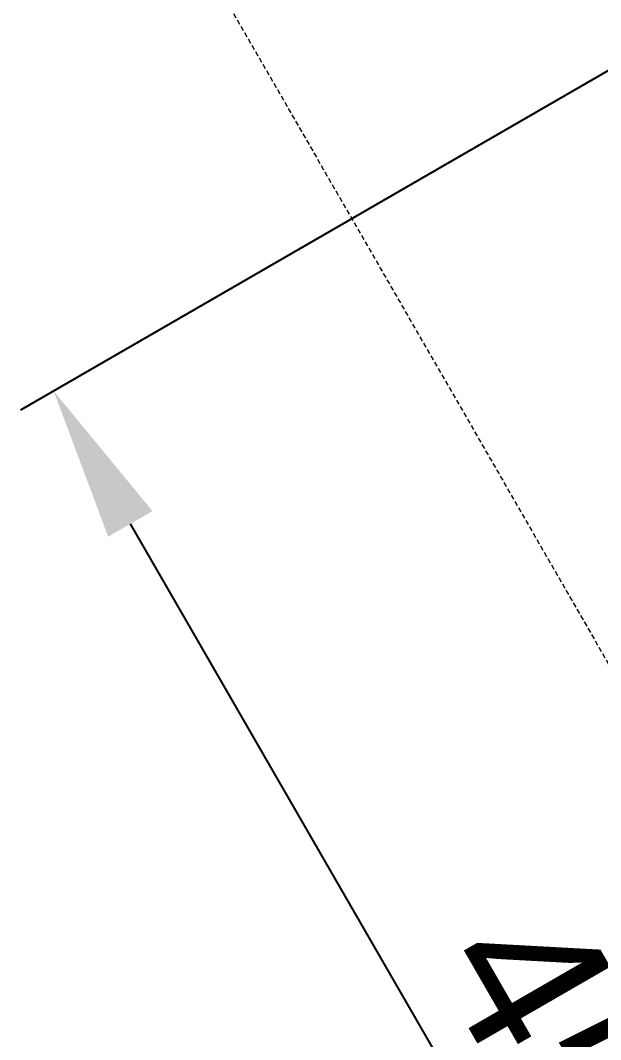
# Model space of a CAD drawing. Header units: millimetres. Extents: x -427 to 4679, y -324 to 2971.
# Drawn here: x -371.7 to -220.4, y 1084.9 to 1350.4 of the extents above; entities that cross this region are included whole.
import ezdxf

# ---------------------------------------------------------------- set-up
doc = ezdxf.new("R2010")
doc.units = ezdxf.units.MM
doc.linetypes.add('HIDDEN', pattern=[1.905, 1.27, -0.635])
doc.layers.add('ZANO_R_przerywana', color=7, linetype='HIDDEN', lineweight=0)
doc.layers.add('ZANO_W', color=1, linetype='Continuous', lineweight=0)
doc.styles.add('Arial', font='arial.ttf')
doc.styles.get("Standard").update_dxf_attribs({"font": 'ARIALUNI.TTF'})
doc.dimstyles.new('pl i ang', dxfattribs={"dimtxt": 50, "dimasz": 50, "dimexe": 1.25, "dimexo": 0.625, "dimgap": 10, "dimtad": 1, "dimtoh": 1, "dimtxsty": 'Standard', "dimcen": 2.5, "dimclrd": 1, "dimclre": 1, "dimclrt": 1, "dimadec": 0, "dimazin": 0, "dimtfac": 1, "dimtmove": 0, "dimatfit": 3, "dimfxl": 1, "dimarcsym": 1})

# ---------------------------------------------------------------- blocks, each defined once
blk = doc.blocks.new('*D503')
at = {"layer": 'ZANO_W', "color": 1, "lineweight": -2}
for p, q in [((-204.73, 1345.22), (-371.65, 1248.9)), ((-343, 1219.25), (-158.07, 898.78)), ((20.18, 955.46), (-146.74, 859.14))]:
    blk.add_line(p, q, dxfattribs=at)
at = {"layer": 'ZANO_W', "color": 1}
for points in [[(-337.22, 1222.58), (-348.77, 1215.92), (-362.99, 1253.89)], [(-163.84, 895.45), (-152.29, 902.11), (-138.08, 864.13)]]:
    blk.add_solid(points, dxfattribs=at)
at = {"layer": 'ZANO_W', "color": 1, "insert": (-224.18, 1074.22), "char_height": 40, "attachment_point": 5, "rotation": 299.9875, "style": 'Arial'}
blk.add_mtext('450', dxfattribs=at)

msp = doc.modelspace()

# ---------------------------------------------------------------- linework, layer by layer
at = {"layer": 'ZANO_R_przerywana'}
msp.add_line((-322.77, 1363.7), (-22.88, 844.02), dxfattribs=at)

# ---------------------------------------------------------------- dimensions: what is measured, and where the dimension line sits
at = {"layer": 'ZANO_W'}
dim = msp.add_aligned_dim(p1=(-196.07, 1350.22), p2=(28.84, 960.46), distance=-192.72, dimstyle='pl i ang', override={"dimtxt": 40, "dimasz": 40, "dimexe": 10, "dimexo": 10, "dimtoh": 0, "dimdec": 0, "dimtxsty": 'Arial', "dimtdec": 0, "dimtmove": 1}, dxfattribs=at)
dim.commit()
dim.dimension.update_dxf_attribs({"geometry": '*D503', "text_midpoint": (-224.18, 1074.22)})

doc.saveas('drawing.dxf')
